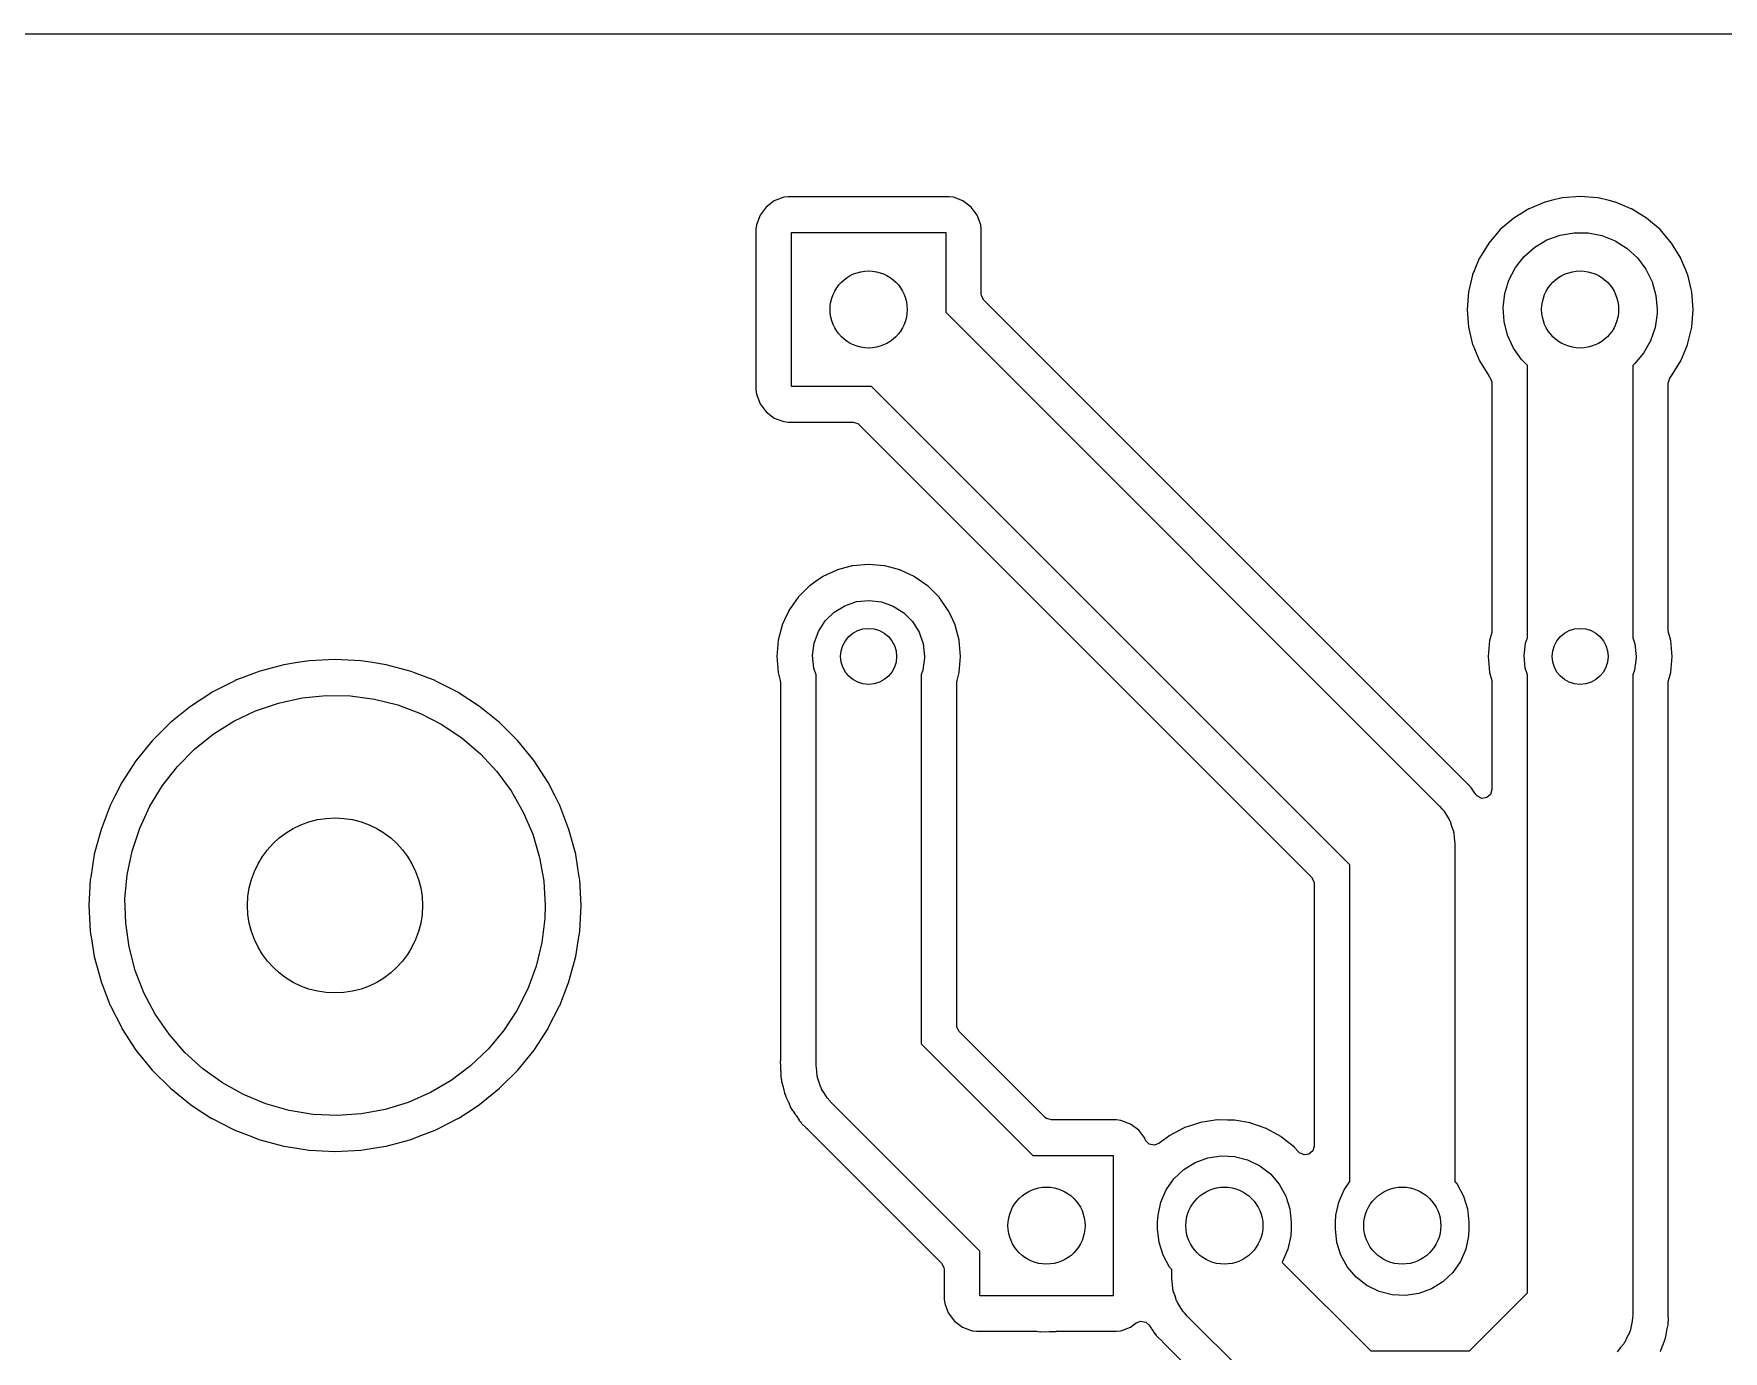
# Model space of a CAD drawing. Extents: x 80 to 223, y -132 to -72.
# Drawn here: x 116.09 to 140.22, y -90.69 to -71.88 of the extents above; entities that cross this region are included whole.
import ezdxf

# ---------------------------------------------------------------- set-up
doc = ezdxf.new("R2010")
doc.units = 0
doc.layers.add('BLACK', color=7, linetype='CONTINUOUS')

msp = doc.modelspace()

# ---------------------------------------------------------------- linework, layer by layer
at = {"layer": 'BLACK', "linetype": 'CONTINUOUS'}
for p, q in [((84.8776, -71.8825), (218.137, -71.8825)), ((126.669, -74.2684), (126.553, -74.3557)), ((126.806, -74.2173), (126.669, -74.2684)), ((126.868, -74.2105), (126.806, -74.2173)), ((129.164, -74.2105), (126.868, -74.2105)), ((129.226, -74.2173), (129.164, -74.2105)), ((129.363, -74.2684), (129.226, -74.2173)), ((129.479, -74.3557), (129.363, -74.2684)), ((137.673, -74.2864), (137.448, -74.3795)), ((137.677, -74.2845), (137.673, -74.2864)), ((137.673, -74.2864), (137.673, -74.2864)), ((137.762, -74.2642), (137.677, -74.2845)), ((137.919, -74.2265), (137.762, -74.2642)), ((137.924, -74.2254), (137.919, -74.2265)), ((137.919, -74.2265), (137.919, -74.2265)), ((138.176, -74.2055), (137.924, -74.2254)), ((138.428, -74.2254), (138.176, -74.2055)), ((138.433, -74.2265), (138.428, -74.2254)), ((138.59, -74.2642), (138.433, -74.2265)), ((138.433, -74.2265), (138.433, -74.2265)), ((138.675, -74.2845), (138.59, -74.2642)), ((138.679, -74.2864), (138.675, -74.2845)), ((138.904, -74.3795), (138.679, -74.2864)), ((138.679, -74.2864), (138.679, -74.2864)), ((126.465, -74.4723), (126.414, -74.6087)), ((126.553, -74.3557), (126.465, -74.4723)), ((129.567, -74.4723), (129.479, -74.3557)), ((129.618, -74.6087), (129.567, -74.4723)), ((137.228, -74.5137), (137.035, -74.6781)), ((137.443, -74.3814), (137.228, -74.5137)), ((137.448, -74.3795), (137.443, -74.3814)), ((137.448, -74.3795), (137.448, -74.3795)), ((138.909, -74.3814), (138.904, -74.3795)), ((138.904, -74.3795), (138.904, -74.3795)), ((139.124, -74.5137), (138.909, -74.3814)), ((139.317, -74.6781), (139.124, -74.5137)), ((126.414, -74.6087), (126.407, -74.6709)), ((126.407, -74.6709), (126.407, -76.9671)), ((126.916, -76.919), (126.916, -74.719)), ((126.916, -74.719), (129.116, -74.719)), ((129.116, -74.719), (129.116, -75.8583)), ((129.624, -74.6709), (129.618, -74.6087)), ((129.624, -75.5955), (129.624, -74.6709)), ((137.035, -74.6781), (136.871, -74.8706)), ((137.702, -74.8262), (137.891, -74.7565)), ((137.891, -74.7565), (138.09, -74.7224)), ((138.09, -74.7224), (138.291, -74.725)), ((138.291, -74.725), (138.488, -74.7643)), ((138.488, -74.7643), (138.675, -74.8389)), ((139.481, -74.8706), (139.317, -74.6781)), ((136.871, -74.8706), (136.738, -75.0865)), ((137.378, -75.0618), (137.529, -74.9291)), ((137.529, -74.9291), (137.702, -74.8262)), ((138.675, -74.8389), (138.846, -74.9463)), ((138.846, -74.9463), (138.993, -75.083)), ((139.614, -75.0865), (139.481, -74.8706)), ((136.664, -75.2656), (136.641, -75.3204)), ((136.736, -75.0911), (136.664, -75.2656)), ((136.738, -75.0865), (136.736, -75.0911)), ((136.736, -75.0911), (136.736, -75.0911)), ((137.16, -75.398), (137.253, -75.2199)), ((137.253, -75.2199), (137.378, -75.0618)), ((138.993, -75.083), (139.114, -75.2443)), ((139.114, -75.2443), (139.203, -75.4248)), ((139.616, -75.0911), (139.614, -75.0865)), ((139.688, -75.2656), (139.616, -75.0911)), ((139.616, -75.0911), (139.616, -75.0911)), ((139.711, -75.3204), (139.688, -75.2656)), ((136.64, -75.3252), (136.592, -75.5269)), ((136.641, -75.3204), (136.64, -75.3252)), ((137.1, -75.5903), (137.16, -75.398)), ((139.203, -75.4248), (139.258, -75.6185)), ((139.712, -75.3252), (139.711, -75.3204)), ((139.76, -75.5269), (139.712, -75.3252)), ((129.627, -75.6223), (129.624, -75.5955)), ((129.661, -75.6846), (129.627, -75.6223)), ((136.514, -82.5376), (129.661, -75.6846)), ((136.582, -75.5666), (136.563, -75.819)), ((136.592, -75.5269), (136.582, -75.5666)), ((137.076, -75.7902), (137.1, -75.5903)), ((139.258, -75.6185), (139.276, -75.819)), ((139.77, -75.5666), (139.76, -75.5269)), ((139.789, -75.819), (139.77, -75.5666)), ((129.116, -75.8583), (136.166, -82.9087)), ((136.563, -75.819), (136.582, -76.0714)), ((137.09, -75.9911), (137.076, -75.7902)), ((139.274, -75.8766), (139.246, -76.0758)), ((139.276, -75.819), (139.274, -75.8766)), ((139.77, -76.0714), (139.789, -75.819)), ((136.582, -76.0714), (136.641, -76.3176)), ((137.139, -76.1862), (137.09, -75.9911)), ((137.223, -76.369), (137.139, -76.1862)), ((139.246, -76.0758), (139.181, -76.2664)), ((139.711, -76.3176), (139.77, -76.0714)), ((136.641, -76.3176), (136.643, -76.3222)), ((136.643, -76.3222), (136.643, -76.3222)), ((136.643, -76.3222), (136.716, -76.4967)), ((137.34, -76.5334), (137.223, -76.369)), ((139.083, -76.442), (138.954, -76.5968)), ((139.181, -76.2664), (139.083, -76.442)), ((139.636, -76.4967), (139.709, -76.3222)), ((139.709, -76.3201), (139.711, -76.3176)), ((139.709, -76.3222), (139.709, -76.3201)), ((139.709, -76.3222), (139.709, -76.3222)), ((136.716, -76.4967), (136.738, -76.5515)), ((136.738, -76.5515), (136.871, -76.7674)), ((137.426, -76.6176), (137.34, -76.5334)), ((137.426, -80.5081), (137.426, -76.6176)), ((138.954, -76.5968), (138.926, -76.62)), ((138.926, -76.62), (138.926, -80.5083)), ((139.481, -76.7674), (139.614, -76.5515)), ((139.614, -76.5515), (139.636, -76.4967)), ((128.055, -76.919), (126.916, -76.919)), ((134.886, -83.7497), (128.055, -76.919)), ((136.871, -76.7674), (136.874, -76.7711)), ((136.874, -76.7711), (136.887, -76.7869)), ((136.887, -76.7869), (136.916, -76.8516)), ((136.916, -76.8516), (136.917, -76.8687)), ((136.917, -76.8687), (136.917, -80.3965)), ((139.434, -76.8687), (139.455, -76.8006)), ((139.434, -80.3965), (139.434, -76.8687)), ((139.455, -76.8006), (139.465, -76.7869)), ((139.465, -76.7869), (139.478, -76.7711)), ((139.478, -76.7711), (139.481, -76.7674)), ((126.407, -76.9671), (126.414, -77.0293)), ((126.414, -77.0293), (126.465, -77.1657)), ((126.465, -77.1657), (126.553, -77.2823)), ((126.553, -77.2823), (126.669, -77.3696)), ((126.669, -77.3696), (126.806, -77.4207)), ((126.806, -77.4207), (126.868, -77.4275)), ((126.868, -77.4275), (127.793, -77.4275)), ((127.793, -77.4275), (127.861, -77.4475)), ((127.861, -77.4475), (127.882, -77.4644)), ((127.882, -77.4644), (134.341, -83.9234)), ((127.562, -79.54), (127.364, -79.6322)), ((127.567, -79.5377), (127.562, -79.54)), ((127.562, -79.54), (127.562, -79.54)), ((127.572, -79.5363), (127.567, -79.5377)), ((127.783, -79.4799), (127.572, -79.5363)), ((127.572, -79.5363), (127.572, -79.5363)), ((127.788, -79.4785), (127.783, -79.4799)), ((127.783, -79.4799), (127.783, -79.4799)), ((128.016, -79.4585), (127.788, -79.4785)), ((128.244, -79.4785), (128.016, -79.4585)), ((128.249, -79.4799), (128.244, -79.4785)), ((128.46, -79.5363), (128.249, -79.4799)), ((128.249, -79.4799), (128.249, -79.4799)), ((128.465, -79.5377), (128.46, -79.5363)), ((128.46, -79.5363), (128.46, -79.5363)), ((128.47, -79.54), (128.465, -79.5377)), ((128.668, -79.6322), (128.47, -79.54)), ((128.47, -79.54), (128.47, -79.54)), ((127.172, -79.7658), (127.01, -79.9277)), ((127.176, -79.7626), (127.172, -79.7658)), ((127.254, -79.7079), (127.176, -79.7626)), ((127.176, -79.7626), (127.176, -79.7626)), ((127.359, -79.6345), (127.254, -79.7079)), ((127.364, -79.6322), (127.359, -79.6345)), ((127.364, -79.6322), (127.364, -79.6322)), ((128.673, -79.6345), (128.668, -79.6322)), ((128.668, -79.6322), (128.668, -79.6322)), ((128.778, -79.7079), (128.673, -79.6345)), ((128.856, -79.7626), (128.778, -79.7079)), ((128.86, -79.7658), (128.856, -79.7626)), ((128.856, -79.7626), (128.856, -79.7626)), ((129.022, -79.9277), (128.86, -79.7658)), ((127.01, -79.9277), (126.878, -80.1153)), ((127.523, -80.1416), (127.675, -80.0481)), ((127.675, -80.0481), (127.844, -79.9907)), ((127.844, -79.9907), (128.022, -79.972)), ((128.022, -79.972), (128.199, -79.9931)), ((128.199, -79.9931), (128.367, -80.053)), ((128.367, -80.053), (128.517, -80.1485)), ((129.154, -80.1153), (129.022, -79.9277)), ((126.78, -80.3281), (126.724, -80.5386)), ((126.782, -80.3228), (126.78, -80.3281)), ((126.78, -80.3281), (126.78, -80.3281)), ((126.815, -80.2512), (126.782, -80.3228)), ((126.876, -80.1202), (126.815, -80.2512)), ((126.878, -80.1153), (126.876, -80.1202)), ((126.876, -80.1202), (126.876, -80.1202)), ((127.299, -80.4163), (127.396, -80.2664)), ((127.396, -80.2664), (127.523, -80.1416)), ((128.517, -80.1485), (128.643, -80.2751)), ((128.643, -80.2751), (128.737, -80.4263)), ((129.156, -80.1202), (129.154, -80.1153)), ((129.217, -80.2512), (129.156, -80.1202)), ((129.156, -80.1202), (129.156, -80.1202)), ((129.25, -80.3228), (129.217, -80.2512)), ((129.252, -80.3281), (129.25, -80.3228)), ((129.308, -80.5386), (129.252, -80.3281)), ((129.252, -80.3281), (129.252, -80.3281)), ((126.722, -80.5439), (126.703, -80.772)), ((126.724, -80.5386), (126.722, -80.5439)), ((127.238, -80.5839), (127.299, -80.4163)), ((128.737, -80.4263), (128.796, -80.5948)), ((129.31, -80.5439), (129.308, -80.5386)), ((129.329, -80.772), (129.31, -80.5439)), ((136.882, -80.5439), (136.863, -80.772)), ((136.913, -80.4292), (136.882, -80.5439)), ((136.917, -80.3965), (136.913, -80.4292)), ((137.398, -80.5839), (137.426, -80.5081)), ((138.926, -80.5083), (138.956, -80.5948)), ((139.439, -80.4292), (139.434, -80.3965)), ((139.47, -80.5439), (139.439, -80.4292)), ((139.489, -80.772), (139.47, -80.5439)), ((120.396, -80.8147), (120.029, -80.8339)), ((120.763, -80.8339), (120.396, -80.8147)), ((126.703, -80.772), (126.722, -81.0001)), ((127.216, -80.7608), (127.238, -80.5839)), ((127.233, -80.9383), (127.216, -80.7608)), ((128.816, -80.7943), (128.791, -80.971)), ((128.796, -80.5948), (128.816, -80.772)), ((128.816, -80.772), (128.816, -80.7943)), ((129.31, -81.0001), (129.329, -80.772)), ((136.863, -80.772), (136.882, -81.0001)), ((137.376, -80.7608), (137.398, -80.5839)), ((137.393, -80.9383), (137.376, -80.7608)), ((138.976, -80.7943), (138.951, -80.971)), ((138.956, -80.5948), (138.976, -80.772)), ((138.976, -80.772), (138.976, -80.7943)), ((139.47, -81.0001), (139.489, -80.772)), ((119.261, -81.0054), (118.967, -81.1184)), ((119.307, -80.9878), (119.261, -81.0054)), ((119.31, -80.9866), (119.307, -80.9878)), ((119.307, -80.9878), (119.307, -80.9878)), ((119.666, -80.8915), (119.31, -80.9866)), ((119.859, -80.8609), (119.666, -80.8915)), ((120.026, -80.8344), (119.859, -80.8609)), ((120.029, -80.8339), (120.026, -80.8344)), ((120.026, -80.8344), (120.026, -80.8344)), ((120.766, -80.8344), (120.763, -80.8339)), ((120.933, -80.8609), (120.766, -80.8344)), ((120.766, -80.8344), (120.766, -80.8344)), ((121.126, -80.8915), (120.933, -80.8609)), ((121.482, -80.9866), (121.126, -80.8915)), ((121.485, -80.9878), (121.482, -80.9866)), ((121.531, -81.0054), (121.485, -80.9878)), ((121.485, -80.9878), (121.485, -80.9878)), ((121.825, -81.1184), (121.531, -81.0054)), ((126.722, -81.0001), (126.753, -81.1148)), ((127.266, -81.0361), (127.233, -80.9383)), ((127.266, -86.614), (127.266, -81.0361)), ((128.791, -80.971), (128.766, -81.0364)), ((128.766, -81.0364), (128.766, -86.3033)), ((129.279, -81.1148), (129.31, -81.0001)), ((136.882, -81.0001), (136.913, -81.1148)), ((137.426, -81.0361), (137.393, -80.9383)), ((137.426, -89.8593), (137.426, -81.0361)), ((138.951, -80.971), (138.926, -81.0364)), ((138.926, -81.0364), (138.926, -90.17)), ((139.439, -81.1148), (139.47, -81.0001)), ((118.639, -81.2854), (118.331, -81.4857)), ((118.642, -81.2839), (118.639, -81.2854)), ((118.964, -81.1199), (118.642, -81.2839)), ((118.642, -81.2839), (118.642, -81.2839)), ((118.967, -81.1184), (118.964, -81.1199)), ((121.828, -81.1199), (121.825, -81.1184)), ((122.15, -81.2839), (121.828, -81.1199)), ((122.153, -81.2854), (122.15, -81.2839)), ((122.15, -81.2839), (122.15, -81.2839)), ((122.461, -81.4857), (122.153, -81.2854)), ((126.753, -81.1148), (126.757, -81.1475)), ((126.757, -81.1475), (126.757, -86.5226)), ((129.274, -81.1475), (129.279, -81.1148)), ((129.274, -86.0405), (129.274, -81.1475)), ((136.913, -81.1148), (136.917, -81.1475)), ((136.917, -81.1475), (136.917, -82.6743)), ((139.434, -81.1475), (139.439, -81.1148)), ((139.434, -90.1538), (139.434, -81.1475)), ((118.331, -81.4857), (118.045, -81.7171)), ((119.262, -81.5504), (119.589, -81.4385)), ((119.589, -81.4385), (119.927, -81.3649)), ((119.927, -81.3649), (120.27, -81.3306)), ((120.27, -81.3306), (120.616, -81.3361)), ((120.616, -81.3361), (120.958, -81.3811)), ((120.958, -81.3811), (121.293, -81.4653)), ((121.293, -81.4653), (121.616, -81.5874)), ((122.747, -81.7171), (122.461, -81.4857)), ((118.045, -81.7171), (117.785, -81.9771)), ((118.658, -81.8826), (118.951, -81.6991)), ((118.951, -81.6991), (119.262, -81.5504)), ((121.616, -81.5874), (121.923, -81.7458)), ((121.923, -81.7458), (122.21, -81.9384)), ((123.007, -81.9771), (122.747, -81.7171)), ((117.785, -81.9771), (117.554, -82.2629)), ((118.389, -82.0986), (118.658, -81.8826)), ((122.21, -81.9384), (122.472, -82.1627)), ((123.238, -82.2629), (123.007, -81.9771)), ((117.554, -82.2629), (117.353, -82.5713)), ((118.146, -82.3441), (118.389, -82.0986)), ((122.472, -82.1627), (122.708, -82.4157)), ((123.439, -82.5713), (123.238, -82.2629)), ((117.933, -82.6159), (118.146, -82.3441)), ((122.708, -82.4157), (122.912, -82.6941)), ((117.352, -82.5743), (117.252, -82.7695)), ((117.353, -82.5713), (117.352, -82.5743)), ((117.352, -82.5743), (117.352, -82.5743)), ((117.752, -82.9103), (117.933, -82.6159)), ((122.912, -82.6941), (123.083, -82.9941)), ((123.44, -82.5743), (123.439, -82.5713)), ((123.54, -82.7695), (123.44, -82.5743)), ((123.44, -82.5743), (123.44, -82.5743)), ((136.516, -82.539), (136.514, -82.5376)), ((136.593, -82.6133), (136.516, -82.539)), ((136.596, -82.6179), (136.593, -82.6133)), ((136.599, -82.623), (136.596, -82.6179)), ((136.608, -82.6333), (136.599, -82.623)), ((136.626, -82.6541), (136.608, -82.6333)), ((136.672, -82.7238), (136.626, -82.6541)), ((136.675, -82.7281), (136.672, -82.7238)), ((136.689, -82.7478), (136.675, -82.7281)), ((136.897, -82.7424), (136.844, -82.7889)), ((136.917, -82.6743), (136.897, -82.7424)), ((117.186, -82.899), (117.055, -83.2423)), ((117.252, -82.7695), (117.186, -82.899)), ((117.607, -83.2236), (117.752, -82.9103)), ((123.606, -82.899), (123.54, -82.7695)), ((123.737, -83.2423), (123.606, -82.899)), ((136.166, -82.9087), (136.202, -82.9489)), ((136.202, -82.9489), (136.211, -82.9579)), ((136.211, -82.9579), (136.216, -82.9647)), ((136.216, -82.9647), (136.228, -82.9783)), ((136.228, -82.9783), (136.266, -83.0414)), ((136.709, -82.7695), (136.689, -82.7478)), ((136.774, -82.799), (136.709, -82.7695)), ((136.844, -82.7889), (136.774, -82.799)), ((117.498, -83.5515), (117.607, -83.2236)), ((123.083, -82.9941), (123.219, -83.3118)), ((136.266, -83.0414), (136.307, -83.1032)), ((136.307, -83.1032), (136.311, -83.1155)), ((136.311, -83.1155), (136.318, -83.1268)), ((136.318, -83.1268), (136.341, -83.197)), ((136.341, -83.197), (136.366, -83.2665)), ((117.055, -83.2423), (116.959, -83.5975)), ((123.219, -83.3118), (123.317, -83.6429)), ((123.833, -83.5975), (123.737, -83.2423)), ((136.366, -83.2665), (136.367, -83.2795)), ((136.367, -83.2795), (136.371, -83.292)), ((136.371, -83.292), (136.377, -83.3656)), ((136.377, -83.3656), (136.386, -83.439)), ((136.386, -83.439), (136.386, -88.2714)), ((116.959, -83.6008), (116.908, -83.9234)), ((116.959, -83.5975), (116.959, -83.6008)), ((117.428, -83.8898), (117.498, -83.5515)), ((123.317, -83.6429), (123.376, -83.9832)), ((123.833, -83.6008), (123.833, -83.5975)), ((123.884, -83.9234), (123.833, -83.6008)), ((116.908, -83.9234), (116.902, -83.9608)), ((117.397, -84.2338), (117.428, -83.8898)), ((123.89, -83.9608), (123.884, -83.9234)), ((134.341, -83.9234), (134.375, -83.9857)), ((134.886, -88.2715), (134.886, -83.7497)), ((116.902, -83.9608), (116.883, -84.328)), ((123.376, -83.9832), (123.396, -84.328)), ((123.909, -84.328), (123.89, -83.9608)), ((134.375, -83.9857), (134.377, -84.0125)), ((134.377, -84.0125), (134.377, -87.7642)), ((116.883, -84.328), (116.902, -84.6952)), ((117.407, -84.579), (117.397, -84.2338)), ((123.396, -84.328), (123.39, -84.5164)), ((123.89, -84.6952), (123.909, -84.328)), ((117.455, -84.921), (117.407, -84.579)), ((123.39, -84.5164), (123.349, -84.8593)), ((116.902, -84.6952), (116.902, -84.6985)), ((116.902, -84.6985), (116.902, -84.6985)), ((116.902, -84.6985), (116.919, -84.8041)), ((116.919, -84.8041), (116.959, -85.0585)), ((123.349, -84.8593), (123.268, -85.1951)), ((123.833, -85.0585), (123.873, -84.8041)), ((123.873, -84.8041), (123.89, -84.6985)), ((123.89, -84.6985), (123.89, -84.6952)), ((123.89, -84.6985), (123.89, -84.6985)), ((116.959, -85.0585), (117.055, -85.4137)), ((117.543, -85.2551), (117.455, -84.921)), ((123.737, -85.4137), (123.833, -85.0585)), ((117.668, -85.5768), (117.543, -85.2551)), ((123.268, -85.1951), (123.149, -85.5194)), ((117.055, -85.4137), (117.056, -85.4168)), ((117.056, -85.4168), (117.056, -85.4168)), ((117.056, -85.4168), (117.065, -85.4416)), ((117.065, -85.4416), (117.186, -85.757)), ((117.83, -85.8821), (117.668, -85.5768)), ((123.149, -85.5194), (122.994, -85.828)), ((123.606, -85.757), (123.727, -85.4416)), ((123.727, -85.4416), (123.736, -85.4168)), ((123.736, -85.4168), (123.737, -85.4137)), ((123.736, -85.4168), (123.736, -85.4168)), ((117.186, -85.757), (117.188, -85.7599)), ((117.188, -85.7599), (117.345, -86.0673)), ((122.994, -85.828), (122.804, -86.1167)), ((123.447, -86.0673), (123.604, -85.7599)), ((123.604, -85.7599), (123.606, -85.757)), ((117.345, -86.0673), (117.353, -86.0847)), ((117.353, -86.0847), (117.554, -86.3931)), ((118.026, -86.1667), (117.83, -85.8821)), ((122.804, -86.1167), (122.583, -86.3816)), ((123.238, -86.3931), (123.439, -86.0847)), ((123.439, -86.0847), (123.447, -86.0673)), ((129.277, -86.0673), (129.274, -86.0405)), ((129.311, -86.1296), (129.277, -86.0673)), ((118.253, -86.427), (118.026, -86.1667)), ((128.766, -86.3033), (130.363, -87.9)), ((130.536, -87.3546), (129.311, -86.1296)), ((117.554, -86.3931), (117.785, -86.6789)), ((118.508, -86.6594), (118.253, -86.427)), ((122.583, -86.3816), (122.332, -86.6194)), ((123.007, -86.6789), (123.238, -86.3931)), ((126.756, -86.5391), (126.754, -86.5611)), ((126.754, -86.5611), (126.756, -86.6174)), ((126.757, -86.5226), (126.756, -86.5391)), ((117.785, -86.6789), (118.045, -86.9389)), ((118.789, -86.861), (118.508, -86.6594)), ((122.056, -86.8268), (121.758, -87.001)), ((122.332, -86.6194), (122.056, -86.8268)), ((122.747, -86.9389), (123.007, -86.6789)), ((126.756, -86.6174), (126.757, -86.6425)), ((126.757, -86.6425), (126.757, -86.6484)), ((126.757, -86.6484), (126.757, -86.671)), ((126.757, -86.671), (126.759, -86.6839)), ((126.759, -86.6839), (126.76, -86.697)), ((126.76, -86.697), (126.76, -86.7022)), ((126.76, -86.7022), (126.764, -86.7855)), ((126.764, -86.7855), (126.765, -86.7909)), ((126.765, -86.7909), (126.765, -86.791)), ((126.765, -86.791), (126.768, -86.803)), ((126.768, -86.803), (126.771, -86.8199)), ((126.771, -86.8199), (126.772, -86.8378)), ((126.772, -86.8378), (126.774, -86.8432)), ((126.774, -86.8432), (126.774, -86.8432)), ((126.774, -86.8432), (126.794, -86.9181)), ((127.275, -86.6874), (127.266, -86.614)), ((127.281, -86.761), (127.275, -86.6874)), ((127.285, -86.7735), (127.281, -86.761)), ((127.286, -86.7865), (127.285, -86.7735)), ((127.311, -86.856), (127.286, -86.7865)), ((118.045, -86.9389), (118.331, -87.1703)), ((119.09, -87.029), (118.789, -86.861)), ((119.409, -87.1611), (119.09, -87.029)), ((121.758, -87.001), (121.442, -87.1398)), ((122.461, -87.1703), (122.747, -86.9389)), ((126.794, -86.9181), (126.796, -86.9233)), ((126.796, -86.9233), (126.814, -87.0045)), ((126.814, -87.0045), (126.816, -87.0096)), ((126.816, -87.0096), (126.821, -87.021)), ((126.821, -87.021), (126.827, -87.0371)), ((126.827, -87.0371), (126.832, -87.0545)), ((126.832, -87.0545), (126.834, -87.0595)), ((126.834, -87.0595), (126.868, -87.1297)), ((127.334, -86.9262), (127.311, -86.856)), ((127.341, -86.9375), (127.334, -86.9262)), ((127.345, -86.9498), (127.341, -86.9375)), ((127.386, -87.0116), (127.345, -86.9498)), ((127.424, -87.0747), (127.386, -87.0116)), ((127.436, -87.0883), (127.424, -87.0747)), ((118.331, -87.1703), (118.394, -87.2111)), ((118.394, -87.2111), (118.615, -87.3546)), ((119.742, -87.2557), (119.409, -87.1611)), ((120.082, -87.3116), (119.742, -87.2557)), ((120.427, -87.3278), (120.082, -87.3116)), ((120.772, -87.3043), (120.427, -87.3278)), ((121.112, -87.2414), (120.772, -87.3043)), ((121.442, -87.1398), (121.112, -87.2414)), ((122.177, -87.3546), (122.398, -87.2111)), ((122.398, -87.2111), (122.461, -87.1703)), ((126.868, -87.1297), (126.87, -87.1345)), ((126.87, -87.1345), (126.902, -87.2111)), ((126.902, -87.2111), (126.912, -87.2261)), ((126.912, -87.2261), (126.921, -87.241)), ((126.921, -87.241), (126.928, -87.2572)), ((126.928, -87.2572), (126.932, -87.2618)), ((126.932, -87.2618), (126.932, -87.2618)), ((126.932, -87.2618), (126.936, -87.2676)), ((126.936, -87.2676), (126.974, -87.3203)), ((126.974, -87.3203), (126.977, -87.3249)), ((126.977, -87.3249), (126.98, -87.3292)), ((127.441, -87.0951), (127.436, -87.0883)), ((127.45, -87.1041), (127.441, -87.0951)), ((127.486, -87.1443), (127.45, -87.1041)), ((129.603, -89.2622), (127.486, -87.1443)), ((118.615, -87.3546), (118.639, -87.3706)), ((118.639, -87.3706), (118.642, -87.3721)), ((118.642, -87.3721), (118.642, -87.3721)), ((118.642, -87.3721), (118.917, -87.5119)), ((118.917, -87.5119), (118.967, -87.5376)), ((118.967, -87.5376), (119.155, -87.6096)), ((121.637, -87.6096), (121.825, -87.5376)), ((121.825, -87.5376), (121.875, -87.5119)), ((121.875, -87.5119), (122.15, -87.3721)), ((122.15, -87.3721), (122.153, -87.3706)), ((122.15, -87.3721), (122.15, -87.3721)), ((122.153, -87.3706), (122.177, -87.3546)), ((126.98, -87.3292), (127.023, -87.395)), ((127.023, -87.395), (127.023, -87.395)), ((127.023, -87.395), (127.026, -87.3989)), ((127.026, -87.3989), (127.044, -87.4197)), ((127.044, -87.4197), (127.052, -87.4299)), ((127.052, -87.4299), (127.059, -87.4397)), ((127.059, -87.4397), (127.125, -87.5034)), ((127.125, -87.5034), (127.136, -87.5141)), ((127.136, -87.5141), (127.138, -87.5155)), ((127.138, -87.5155), (129.058, -89.4359)), ((130.557, -87.3715), (130.536, -87.3546)), ((130.625, -87.3915), (130.557, -87.3715)), ((131.557, -87.3915), (130.625, -87.3915)), ((131.619, -87.3983), (131.557, -87.3915)), ((131.755, -87.4494), (131.619, -87.3983)), ((131.872, -87.5367), (131.755, -87.4494)), ((131.959, -87.6533), (131.872, -87.5367)), ((132.523, -87.5034), (132.368, -87.584)), ((132.528, -87.501), (132.523, -87.5034)), ((132.523, -87.5034), (132.523, -87.5034)), ((132.533, -87.4994), (132.528, -87.501)), ((132.653, -87.4601), (132.533, -87.4994)), ((132.533, -87.4994), (132.533, -87.4994)), ((132.756, -87.4264), (132.653, -87.4601)), ((132.994, -87.3901), (132.756, -87.4264)), ((132.999, -87.3901), (132.994, -87.3901)), ((133.141, -87.3919), (132.999, -87.3901)), ((132.999, -87.3901), (132.999, -87.3901)), ((133.234, -87.393), (133.141, -87.3919)), ((133.239, -87.3939), (133.234, -87.393)), ((133.465, -87.4342), (133.239, -87.3939)), ((133.239, -87.3939), (133.239, -87.3939)), ((133.47, -87.4351), (133.465, -87.4342)), ((133.465, -87.4342), (133.465, -87.4342)), ((133.475, -87.4369), (133.47, -87.4351)), ((133.692, -87.5136), (133.475, -87.4369)), ((133.475, -87.4369), (133.475, -87.4369)), ((133.697, -87.5153), (133.692, -87.5136)), ((133.692, -87.5136), (133.692, -87.5136)), ((133.701, -87.5178), (133.697, -87.5153)), ((133.903, -87.6289), (133.701, -87.5178)), ((133.701, -87.5178), (133.701, -87.5178)), ((119.155, -87.6096), (119.29, -87.6617)), ((119.29, -87.6617), (119.31, -87.6694)), ((119.31, -87.6694), (119.666, -87.7645)), ((119.666, -87.7645), (119.824, -87.7897)), ((119.824, -87.7897), (120.026, -87.8216)), ((120.766, -87.8216), (120.968, -87.7897)), ((120.968, -87.7897), (121.126, -87.7645)), ((121.126, -87.7645), (121.482, -87.6694)), ((121.482, -87.6694), (121.502, -87.6617)), ((121.502, -87.6617), (121.637, -87.6096)), ((131.962, -87.6617), (131.959, -87.6533)), ((131.966, -87.6719), (131.962, -87.6617)), ((131.962, -87.6617), (131.962, -87.6617)), ((131.974, -87.6882), (131.966, -87.6719)), ((132.024, -87.7383), (131.974, -87.6882)), ((132.093, -87.7533), (132.024, -87.7383)), ((132.16, -87.7284), (132.093, -87.7533)), ((132.315, -87.612), (132.16, -87.7284)), ((132.368, -87.584), (132.315, -87.612)), ((133.907, -87.6314), (133.903, -87.6289)), ((133.903, -87.6289), (133.903, -87.6289)), ((133.911, -87.6346), (133.907, -87.6314)), ((133.998, -87.7032), (133.911, -87.6346)), ((133.911, -87.6346), (133.911, -87.6346)), ((134.096, -87.7803), (133.998, -87.7032)), ((134.099, -87.7842), (134.096, -87.7803)), ((134.158, -87.849), (134.099, -87.7842)), ((134.099, -87.7842), (134.099, -87.7842)), ((134.377, -87.7642), (134.357, -87.8323)), ((120.026, -87.8216), (120.026, -87.8216)), ((120.026, -87.8216), (120.029, -87.8221)), ((120.029, -87.8221), (120.396, -87.8413)), ((120.396, -87.8413), (120.763, -87.8221)), ((120.763, -87.8221), (120.766, -87.8216)), ((120.766, -87.8216), (120.766, -87.8216)), ((130.363, -87.9), (131.508, -87.9)), ((131.508, -87.9), (131.508, -89.9)), ((132.515, -88.0978), (132.678, -87.9964)), ((132.678, -87.9964), (132.859, -87.9299)), ((132.859, -87.9299), (133.049, -87.9011)), ((133.049, -87.9011), (133.242, -87.9112)), ((133.242, -87.9112), (133.428, -87.9597)), ((133.428, -87.9597), (133.601, -88.0447)), ((133.601, -88.0447), (133.753, -88.1627)), ((134.169, -87.8594), (134.158, -87.849)), ((134.234, -87.8889), (134.169, -87.8594)), ((134.304, -87.8788), (134.234, -87.8889)), ((134.357, -87.8323), (134.304, -87.8788)), ((132.265, -88.3878), (132.375, -88.2301)), ((132.375, -88.2301), (132.515, -88.0978)), ((133.753, -88.1627), (133.878, -88.3089)), ((134.805, -88.3878), (134.886, -88.2715)), ((136.386, -88.2714), (136.418, -88.3089)), ((132.188, -88.5645), (132.265, -88.3878)), ((133.878, -88.3089), (133.971, -88.4773)), ((133.971, -88.4773), (134.029, -88.661)), ((134.728, -88.5645), (134.805, -88.3878)), ((136.418, -88.3089), (136.511, -88.4773)), ((136.511, -88.4773), (136.569, -88.661)), ((132.143, -88.8525), (132.149, -88.7529)), ((132.149, -88.7529), (132.188, -88.5645)), ((134.029, -88.661), (134.048, -88.8525)), ((134.683, -88.8525), (134.689, -88.7529)), ((134.689, -88.7529), (134.728, -88.5645)), ((136.569, -88.661), (136.588, -88.8525)), ((132.143, -88.9475), (132.143, -88.8525)), ((132.163, -89.139), (132.143, -88.9475)), ((134.048, -88.9475), (134.043, -89.0471)), ((134.048, -88.8525), (134.048, -88.9475)), ((134.683, -88.9475), (134.683, -88.8525)), ((134.703, -89.139), (134.683, -88.9475)), ((136.588, -88.9475), (136.583, -89.0471)), ((136.588, -88.8525), (136.588, -88.9475)), ((132.221, -89.3227), (132.163, -89.139)), ((134.004, -89.2355), (133.927, -89.4122)), ((134.043, -89.0471), (134.004, -89.2355)), ((134.761, -89.3227), (134.703, -89.139)), ((136.544, -89.2355), (136.467, -89.4122)), ((136.583, -89.0471), (136.544, -89.2355)), ((129.058, -89.4359), (129.092, -89.4982)), ((129.092, -89.4982), (129.095, -89.525)), ((129.603, -89.9), (129.603, -89.2622)), ((132.314, -89.4911), (132.221, -89.3227)), ((132.346, -89.5286), (132.314, -89.4911)), ((133.927, -89.4122), (133.919, -89.4243)), ((133.919, -89.4243), (135.185, -90.69)), ((134.854, -89.4911), (134.761, -89.3227)), ((134.979, -89.6373), (134.854, -89.4911)), ((136.467, -89.4122), (136.357, -89.5699)), ((129.095, -89.525), (129.095, -89.9481)), ((132.346, -89.662), (132.346, -89.5286)), ((132.355, -89.7354), (132.346, -89.662)), ((132.361, -89.809), (132.355, -89.7354)), ((135.131, -89.7553), (134.979, -89.6373)), ((136.217, -89.7022), (136.054, -89.8036)), ((136.357, -89.5699), (136.217, -89.7022)), ((129.095, -89.9481), (129.102, -90.0103)), ((130.484, -89.9), (129.603, -89.9)), ((130.489, -89.901), (130.484, -89.9)), ((130.527, -89.9), (130.489, -89.901)), ((131.508, -89.9), (130.527, -89.9)), ((132.365, -89.8215), (132.361, -89.809)), ((132.366, -89.8345), (132.365, -89.8215)), ((132.391, -89.904), (132.366, -89.8345)), ((132.414, -89.9742), (132.391, -89.904)), ((132.421, -89.9855), (132.414, -89.9742)), ((135.304, -89.8403), (135.131, -89.7553)), ((135.49, -89.8888), (135.304, -89.8403)), ((135.683, -89.8989), (135.49, -89.8888)), ((135.873, -89.8701), (135.683, -89.8989)), ((136.054, -89.8036), (135.873, -89.8701)), ((136.595, -90.69), (137.426, -89.8593)), ((129.102, -90.0103), (129.153, -90.1467)), ((129.153, -90.1467), (129.24, -90.2633)), ((132.425, -89.9978), (132.421, -89.9855)), ((132.466, -90.0596), (132.425, -89.9978)), ((132.504, -90.1227), (132.466, -90.0596)), ((132.516, -90.1363), (132.504, -90.1227)), ((132.521, -90.1431), (132.516, -90.1363)), ((132.53, -90.1521), (132.521, -90.1431)), ((132.566, -90.1923), (132.53, -90.1521)), ((133.362, -90.9887), (132.566, -90.1923)), ((138.926, -90.17), (138.923, -90.2236)), ((138.923, -90.2236), (138.923, -90.2367)), ((139.435, -90.1557), (139.434, -90.1538)), ((139.436, -90.2561), (139.435, -90.1557)), ((129.24, -90.2633), (129.357, -90.3506)), ((129.357, -90.3506), (129.493, -90.4017)), ((129.493, -90.4017), (129.555, -90.4085)), ((129.555, -90.4085), (130.418, -90.4085)), ((130.418, -90.4085), (130.439, -90.4102)), ((130.439, -90.4102), (130.463, -90.4142)), ((130.463, -90.4142), (130.469, -90.4141)), ((130.469, -90.4141), (130.595, -90.4121)), ((130.469, -90.4141), (130.469, -90.4141)), ((130.595, -90.4121), (130.688, -90.4107)), ((130.688, -90.4107), (130.694, -90.4096)), ((130.694, -90.4096), (130.697, -90.4092)), ((130.697, -90.4092), (130.711, -90.4085)), ((130.711, -90.4085), (131.557, -90.4085)), ((131.557, -90.4085), (131.619, -90.4017)), ((131.619, -90.4017), (131.755, -90.3506)), ((131.755, -90.3506), (131.838, -90.2885)), ((131.838, -90.2885), (131.905, -90.2636)), ((131.905, -90.2636), (131.974, -90.2787)), ((131.974, -90.2787), (132.016, -90.3158)), ((132.016, -90.3158), (132.051, -90.3651)), ((132.051, -90.3651), (132.057, -90.3729)), ((132.057, -90.3729), (132.06, -90.3772)), ((132.06, -90.3772), (132.103, -90.443)), ((132.103, -90.443), (132.103, -90.443)), ((132.103, -90.443), (132.106, -90.4469)), ((132.106, -90.4469), (132.124, -90.4677)), ((138.879, -90.4314), (138.845, -90.4972)), ((138.882, -90.4187), (138.879, -90.4314)), ((138.888, -90.4067), (138.882, -90.4187)), ((138.903, -90.3344), (138.888, -90.4067)), ((138.92, -90.2627), (138.903, -90.3344)), ((138.921, -90.2447), (138.92, -90.2627)), ((138.923, -90.2367), (138.921, -90.2447)), ((139.4, -90.4842), (139.413, -90.402)), ((139.413, -90.402), (139.414, -90.3968)), ((139.414, -90.3968), (139.419, -90.375)), ((139.419, -90.375), (139.431, -90.3152)), ((139.431, -90.3106), (139.433, -90.2875)), ((139.431, -90.3152), (139.431, -90.3106)), ((139.433, -90.2875), (139.434, -90.2789)), ((139.434, -90.2743), (139.435, -90.2681)), ((139.434, -90.2789), (139.434, -90.2743)), ((139.435, -90.2681), (139.436, -90.2625)), ((139.435, -90.2681), (139.435, -90.2681)), ((139.436, -90.2625), (139.436, -90.2561)), ((132.124, -90.4677), (132.132, -90.4779)), ((132.132, -90.4779), (132.139, -90.4877)), ((132.139, -90.4877), (132.211, -90.5565)), ((132.211, -90.5565), (132.216, -90.5621)), ((132.216, -90.5621), (132.218, -90.5635)), ((132.218, -90.5635), (132.817, -91.1624)), ((135.185, -90.69), (136.595, -90.69)), ((138.752, -90.6424), (138.706, -90.7003)), ((138.8, -90.5861), (138.752, -90.6424)), ((138.806, -90.5744), (138.8, -90.5861)), ((138.814, -90.5641), (138.806, -90.5744)), ((138.845, -90.4972), (138.814, -90.5641)), ((139.325, -90.696), (139.353, -90.6175)), ((139.353, -90.6175), (139.355, -90.6125)), ((139.355, -90.6125), (139.372, -90.5685)), ((139.372, -90.5685), (139.386, -90.5352)), ((139.386, -90.5352), (139.389, -90.5176)), ((139.389, -90.5176), (139.394, -90.5012)), ((139.394, -90.5012), (139.4, -90.4842))]:
    msp.add_line(p, q, dxfattribs=at)
at = {"layer": 'BLACK'}
for centre, radius in [((128.016, -75.819), 0.55), ((138.176, -75.819), 0.55), ((128.016, -80.772), 0.4), ((138.176, -80.772), 0.4), ((120.396, -84.328), 1.25), ((130.556, -88.9), 0.55), ((133.096, -88.9), 0.55), ((135.636, -88.9), 0.55)]:
    msp.add_circle(centre, radius, dxfattribs=at)

doc.saveas('drawing.dxf')
